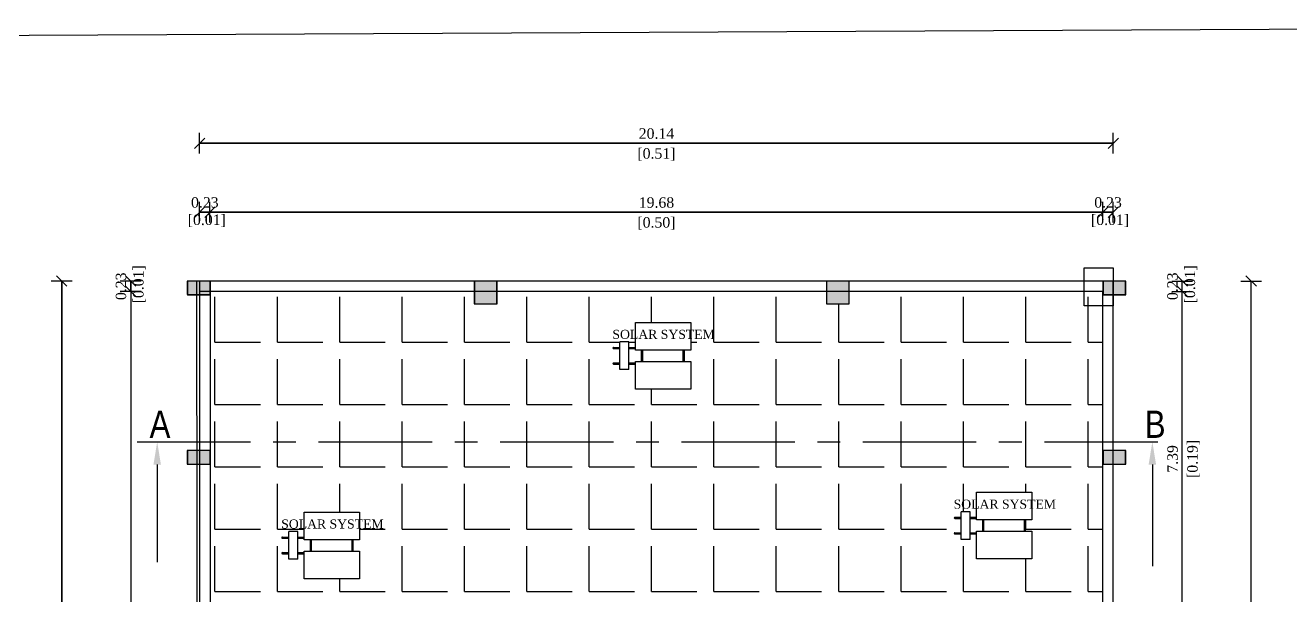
# Model space of a CAD drawing. Header units: metres. Extents: x 789 to 1127, y 8 to 183.
# Drawn here: x 938.64 to 966.54, y 87.19 to 99.77 of the extents above; entities that cross this region are included whole.
import ezdxf
from ezdxf import colors
from ezdxf.entities.mleader import LeaderData, LeaderLine
from ezdxf.math import Vec2, Vec3

# ---------------------------------------------------------------- set-up
doc = ezdxf.new("R2010")
doc.units = ezdxf.units.M
doc.header["$MEASUREMENT"] = 0
doc.header["$PDMODE"] = 96
doc.linetypes.add('CENTER', pattern=[2, 1.25, -0.25, 0.25, -0.25])
for name, color, linetype in [('BLK_1_FLR_4_ROOF_AREA', 54, 'Continuous'), ('ED', 30, 'Continuous'), ('T E X T', 7, 'Continuous'), ('TEXT1', 7, 'Continuous'), ('W A L L', 125, 'Continuous')]:
    doc.layers.add(name, color=color, linetype=linetype)
doc.styles.get("Standard").update_dxf_attribs({"font": 'BOOKOS.TTF'})
doc.styles.add('swc', font='swissc.ttf', dxfattribs={"height": 250})
doc.dimstyles.new('STANDARD$0', dxfattribs={"dimtxt": 7, "dimasz": 3, "dimexe": 3, "dimexo": 1, "dimgap": 1.5, "dimtad": 1, "dimdec": 1, "dimzin": 1, "dimdsep": 46, "dimlunit": 4, "dimtxsty": 'Standard', "dimblk": 'OBLIQUE', "dimcen": 0.09375, "dimdle": 1, "dimclrd": 8, "dimclre": 8, "dimclrt": 7, "dimadec": 1, "dimazin": 0, "dimtfac": 1, "dimtdec": 1, "dimtix": 1, "dimtmove": 2, "dimatfit": 3, "dimldrblk": 'ARCHTICK', "dimfxl": 0, "dimfrac": 2, "dimtolj": 1, "dimtzin": 0, "dimarcsym": 0})

# ---------------------------------------------------------------- blocks, each defined once
blk = doc.blocks.new('_Oblique')
at = {"color": 0, "linetype": 'ByBlock', "lineweight": -2}
blk.add_line((-0.5, -0.5), (0.5, 0.5), dxfattribs=at)
blk = doc.blocks.new('*D295')
at = {"layer": 'Defpoints', "color": 0}
for p in [(962.153, 93.899), (964.15, 93.899), (962.31, 86.512)]:
    blk.add_point(p, dxfattribs=at)
at = {"layer": 'ED', "color": 0, "lineweight": -2}
for p, q in [((963.92, 93.899), (964.38, 93.899)), ((964.15, 86.512), (964.15, 93.899)), ((963.92, 86.512), (964.38, 86.512))]:
    blk.add_line(p, q, dxfattribs=at)
at = {"layer": 'ED', "color": 0, "lineweight": -2, "xscale": 0.23, "yscale": 0.23, "zscale": 0.23}
for p, rotation in [((964.15, 93.899), 90), ((964.15, 86.512), 270)]:
    blk.add_blockref('_Oblique', p, dxfattribs=dict(at, rotation=rotation))
at = {"layer": 'ED', "color": 0, "char_height": 0.23, "attachment_point": 5, "rotation": 90}
for s, insert in [('\\A1;7.39', (963.939, 90.206)), ('\\A1;[0.19]', (964.399, 90.206))]:
    blk.add_mtext(s, dxfattribs=dict(at, insert=insert))
blk = doc.blocks.new('*D298')
at = {"layer": 'Defpoints', "color": 0}
for p in [(940.968, 94.127), (942.488, 94.127), (942.488, 93.899)]:
    blk.add_point(p, dxfattribs=at)
at = {"layer": 'ED', "color": 0, "lineweight": -2}
for p, q in [((941.198, 94.127), (940.738, 94.127)), ((940.968, 93.899), (940.968, 94.127)), ((941.198, 93.899), (940.738, 93.899))]:
    blk.add_line(p, q, dxfattribs=at)
at = {"layer": 'ED', "color": 0, "lineweight": -2, "xscale": 0.23, "yscale": 0.23, "zscale": 0.23}
for p, rotation in [((940.968, 94.127), 90), ((940.968, 93.899), 270)]:
    blk.add_blockref('_Oblique', p, dxfattribs=dict(at, rotation=rotation))
at = {"layer": 'ED', "color": 0, "insert": (940.968, 94.013), "char_height": 0.23, "attachment_point": 5, "rotation": 90}
blk.add_mtext('\\A1;0.23\\P [0.01]', dxfattribs=at)
blk = doc.blocks.new('*D404')
at = {"layer": 'Defpoints', "color": 0}
for p in [(939.448, 94.127), (940.968, 94.127), (940.968, 40.787)]:
    blk.add_point(p, dxfattribs=at)
at = {"layer": 'ED', "color": 0, "lineweight": -2}
for p, q in [((939.678, 94.127), (939.218, 94.127)), ((939.448, 40.787), (939.448, 94.127)), ((939.678, 40.787), (939.218, 40.787))]:
    blk.add_line(p, q, dxfattribs=at)
at = {"layer": 'ED', "color": 0, "lineweight": -2, "xscale": 0.23, "yscale": 0.23, "zscale": 0.23}
for p, rotation in [((939.448, 94.127), 90), ((939.448, 40.787), 270)]:
    blk.add_blockref('_Oblique', p, dxfattribs=dict(at, rotation=rotation))
at = {"layer": 'ED', "color": 0, "char_height": 0.23, "attachment_point": 5, "rotation": 90}
for s, insert in [('\\A1;53.34', (939.237, 67.457)), ('\\A1;[1.35]', (939.697, 67.457))]:
    blk.add_mtext(s, dxfattribs=dict(at, insert=insert))
blk = doc.blocks.new('*D290')
at = {"layer": 'Defpoints', "color": 0}
for p in [(942.716, 95.647), (942.488, 94.127), (942.716, 94.127)]:
    blk.add_point(p, dxfattribs=at)
at = {"layer": 'ED', "color": 0, "lineweight": -2}
for p, q in [((942.488, 95.417), (942.488, 95.877)), ((942.716, 95.417), (942.716, 95.877)), ((942.488, 95.647), (942.716, 95.647))]:
    blk.add_line(p, q, dxfattribs=at)
at = {"layer": 'ED', "color": 0, "lineweight": -2, "xscale": 0.23, "yscale": 0.23, "zscale": 0.23, "rotation": 180}
blk.add_blockref('_Oblique', (942.488, 95.647), dxfattribs=at)
at = {"layer": 'ED', "color": 0, "lineweight": -2, "xscale": 0.23, "yscale": 0.23, "zscale": 0.23}
blk.add_blockref('_Oblique', (942.716, 95.647), dxfattribs=at)
at = {"layer": 'ED', "color": 0, "insert": (942.602, 95.647), "char_height": 0.23, "attachment_point": 5}
blk.add_mtext('\\A1;0.23\\P [0.01]', dxfattribs=at)
blk = doc.blocks.new('*D405')
at = {"layer": 'Defpoints', "color": 0}
for p in [(962.401, 95.647), (962.401, 93.899), (942.716, 93.296)]:
    blk.add_point(p, dxfattribs=at)
at = {"layer": 'ED', "color": 0, "lineweight": -2}
for p, q in [((942.716, 95.417), (942.716, 95.877)), ((962.401, 95.417), (962.401, 95.877)), ((942.716, 95.647), (962.401, 95.647))]:
    blk.add_line(p, q, dxfattribs=at)
at = {"layer": 'ED', "color": 0, "lineweight": -2, "xscale": 0.23, "yscale": 0.23, "zscale": 0.23, "rotation": 180}
blk.add_blockref('_Oblique', (942.716, 95.647), dxfattribs=at)
at = {"layer": 'ED', "color": 0, "lineweight": -2, "xscale": 0.23, "yscale": 0.23, "zscale": 0.23}
blk.add_blockref('_Oblique', (962.401, 95.647), dxfattribs=at)
at = {"layer": 'ED', "color": 0, "char_height": 0.23, "attachment_point": 5}
for s, insert in [('\\A1;19.68', (952.559, 95.857)), ('\\A1;[0.50]', (952.559, 95.398))]:
    blk.add_mtext(s, dxfattribs=dict(at, insert=insert))
blk = doc.blocks.new('*D406')
at = {"layer": 'Defpoints', "color": 0}
for p in [(962.63, 95.647), (962.63, 94.127), (962.401, 93.899)]:
    blk.add_point(p, dxfattribs=at)
at = {"layer": 'ED', "color": 0, "lineweight": -2}
for p, q in [((962.401, 95.417), (962.401, 95.877)), ((962.63, 95.417), (962.63, 95.877)), ((962.401, 95.647), (962.63, 95.647))]:
    blk.add_line(p, q, dxfattribs=at)
at = {"layer": 'ED', "color": 0, "lineweight": -2, "xscale": 0.23, "yscale": 0.23, "zscale": 0.23, "rotation": 180}
blk.add_blockref('_Oblique', (962.401, 95.647), dxfattribs=at)
at = {"layer": 'ED', "color": 0, "lineweight": -2, "xscale": 0.23, "yscale": 0.23, "zscale": 0.23}
blk.add_blockref('_Oblique', (962.63, 95.647), dxfattribs=at)
at = {"layer": 'ED', "color": 0, "insert": (962.515, 95.647), "char_height": 0.23, "attachment_point": 5}
blk.add_mtext('\\A1;0.23\\P [0.01]', dxfattribs=at)
blk = doc.blocks.new('*D407')
at = {"layer": 'Defpoints', "color": 0}
for p in [(962.63, 97.167), (942.488, 94.127), (962.63, 94.127)]:
    blk.add_point(p, dxfattribs=at)
at = {"layer": 'ED', "color": 0, "lineweight": -2}
for p, q in [((942.488, 96.937), (942.488, 97.397)), ((962.63, 96.937), (962.63, 97.397)), ((942.488, 97.167), (962.63, 97.167))]:
    blk.add_line(p, q, dxfattribs=at)
at = {"layer": 'ED', "color": 0, "lineweight": -2, "xscale": 0.23, "yscale": 0.23, "zscale": 0.23, "rotation": 180}
blk.add_blockref('_Oblique', (942.488, 97.167), dxfattribs=at)
at = {"layer": 'ED', "color": 0, "lineweight": -2, "xscale": 0.23, "yscale": 0.23, "zscale": 0.23}
blk.add_blockref('_Oblique', (962.63, 97.167), dxfattribs=at)
at = {"layer": 'ED', "color": 0, "char_height": 0.23, "attachment_point": 5}
for s, insert in [('\\A1;20.14', (952.559, 97.378)), ('\\A1;[0.51]', (952.559, 96.918))]:
    blk.add_mtext(s, dxfattribs=dict(at, insert=insert))
blk = doc.blocks.new('*D293')
at = {"layer": 'Defpoints', "color": 0}
for p in [(962.382, 94.127), (964.15, 94.127), (962.153, 93.899)]:
    blk.add_point(p, dxfattribs=at)
at = {"layer": 'ED', "color": 0, "lineweight": -2}
for p, q in [((963.92, 94.127), (964.38, 94.127)), ((964.15, 93.899), (964.15, 94.127)), ((963.92, 93.899), (964.38, 93.899))]:
    blk.add_line(p, q, dxfattribs=at)
at = {"layer": 'ED', "color": 0, "lineweight": -2, "xscale": 0.23, "yscale": 0.23, "zscale": 0.23}
for p, rotation in [((964.15, 94.127), 90), ((964.15, 93.899), 270)]:
    blk.add_blockref('_Oblique', p, dxfattribs=dict(at, rotation=rotation))
at = {"layer": 'ED', "color": 0, "insert": (964.15, 94.013), "char_height": 0.23, "attachment_point": 5, "rotation": 90}
blk.add_mtext('\\A1;0.23\\P [0.01]', dxfattribs=at)
blk = doc.blocks.new('*D410')
at = {"layer": 'Defpoints', "color": 0}
for p in [(964.15, 94.127), (965.67, 94.127), (964.15, 40.787)]:
    blk.add_point(p, dxfattribs=at)
at = {"layer": 'ED', "color": 0, "lineweight": -2}
for p, q in [((965.44, 94.127), (965.9, 94.127)), ((965.67, 40.787), (965.67, 94.127)), ((965.44, 40.787), (965.9, 40.787))]:
    blk.add_line(p, q, dxfattribs=at)
at = {"layer": 'ED', "color": 0, "lineweight": -2, "xscale": 0.23, "yscale": 0.23, "zscale": 0.23}
for p, rotation in [((965.67, 94.127), 90), ((965.67, 40.787), 270)]:
    blk.add_blockref('_Oblique', p, dxfattribs=dict(at, rotation=rotation))
at = {"layer": 'ED', "color": 0, "char_height": 0.23, "attachment_point": 5, "rotation": 90}
for s, insert in [('\\A1;53.34', (965.459, 67.457)), ('\\A1;[1.35]', (965.919, 67.457))]:
    blk.add_mtext(s, dxfattribs=dict(at, insert=insert))
blk = doc.blocks.new('*D414')
at = {"layer": 'Defpoints', "color": 0}
for p in [(943.481, 93.899), (940.968, 45.817), (943.481, 45.817)]:
    blk.add_point(p, dxfattribs=at)
at = {"layer": 'ED', "color": 0, "lineweight": -2}
for p, q in [((941.198, 93.899), (940.738, 93.899)), ((940.968, 93.899), (940.968, 45.817)), ((941.198, 45.817), (940.738, 45.817))]:
    blk.add_line(p, q, dxfattribs=at)
at = {"layer": 'ED', "color": 0, "lineweight": -2, "xscale": 0.23, "yscale": 0.23, "zscale": 0.23}
for p, rotation in [((940.968, 93.899), 90), ((940.968, 45.817), 270)]:
    blk.add_blockref('_Oblique', p, dxfattribs=dict(at, rotation=rotation))
at = {"layer": 'ED', "color": 0, "char_height": 0.23, "attachment_point": 5, "rotation": 90}
for s, insert in [('\\A1;48.08', (940.759, 69.858)), ('\\A1;[1.22]', (941.217, 69.858))]:
    blk.add_mtext(s, dxfattribs=dict(at, insert=insert))
blk = doc.blocks.new('45')
h = blk.add_hatch(color=143)
h.dxf.hatch_style = 1
h.paths.add_polyline_path([(11205.452, -3161.162), (11205.952, -3161.162), (11205.952, -3160.862), (11205.452, -3160.862)])
h = blk.add_hatch(color=85)
h.dxf.hatch_style = 1
h.paths.add_polyline_path([(11211.776, -3161.362), (11212.276, -3161.362), (11212.276, -3160.862), (11211.776, -3160.862)])
h = blk.add_hatch(color=85)
h.dxf.hatch_style = 1
h.paths.add_polyline_path([(11219.54, -3161.362), (11220.04, -3161.362), (11220.04, -3160.862), (11219.54, -3160.862)])
h = blk.add_hatch(color=143)
h.dxf.hatch_style = 1
h.paths.add_polyline_path([(11225.636, -3161.162), (11226.136, -3161.162), (11226.136, -3160.862), (11225.636, -3160.862)])
h = blk.add_hatch(color=143)
h.dxf.hatch_style = 1
h.paths.add_polyline_path([(11205.452, -3164.898), (11205.952, -3164.898), (11205.952, -3164.598), (11205.452, -3164.598)])
h = blk.add_hatch(color=143)
h.dxf.hatch_style = 1
h.paths.add_polyline_path([(11225.636, -3164.898), (11226.136, -3164.898), (11226.136, -3164.598), (11225.636, -3164.598)])
for points in [[(11205.452, -3161.162), (11205.952, -3161.162), (11205.952, -3160.862), (11205.452, -3160.862)], [(11211.776, -3161.362), (11212.276, -3161.362), (11212.276, -3160.862), (11211.776, -3160.862)], [(11219.54, -3161.362), (11220.04, -3161.362), (11220.04, -3160.862), (11219.54, -3160.862)], [(11225.636, -3161.162), (11226.136, -3161.162), (11226.136, -3160.862), (11225.636, -3160.862)], [(11205.452, -3164.898), (11205.952, -3164.898), (11205.952, -3164.598), (11205.452, -3164.598)], [(11225.636, -3164.898), (11226.136, -3164.898), (11226.136, -3164.598), (11225.636, -3164.598)]]:
    blk.add_lwpolyline(points, close=True)
blk = doc.blocks.new('369')
h = blk.add_hatch(color=143)
h.dxf.hatch_style = 1
h.paths.add_polyline_path([(11109.904, -3158.259), (11110.404, -3158.259), (11110.404, -3157.959), (11109.904, -3157.959)])
h = blk.add_hatch(color=85)
h.dxf.hatch_style = 1
h.paths.add_polyline_path([(11116.229, -3158.459), (11116.729, -3158.459), (11116.729, -3157.959), (11116.229, -3157.959)])
h = blk.add_hatch(color=85)
h.dxf.hatch_style = 1
h.paths.add_polyline_path([(11123.993, -3158.459), (11124.493, -3158.459), (11124.493, -3157.959), (11123.993, -3157.959)])
h = blk.add_hatch(color=143)
h.dxf.hatch_style = 1
h.paths.add_polyline_path([(11130.089, -3158.259), (11130.589, -3158.259), (11130.589, -3157.959), (11130.089, -3157.959)])
h = blk.add_hatch(color=143)
h.dxf.hatch_style = 1
h.paths.add_polyline_path([(11109.904, -3161.995), (11110.404, -3161.995), (11110.404, -3161.696), (11109.904, -3161.696)])
h = blk.add_hatch(color=143)
h.dxf.hatch_style = 1
h.paths.add_polyline_path([(11130.089, -3161.995), (11130.589, -3161.995), (11130.589, -3161.696), (11130.089, -3161.696)])
for points in [[(11109.904, -3158.259), (11110.404, -3158.259), (11110.404, -3157.959), (11109.904, -3157.959)], [(11116.229, -3158.459), (11116.729, -3158.459), (11116.729, -3157.959), (11116.229, -3157.959)], [(11123.993, -3158.459), (11124.493, -3158.459), (11124.493, -3157.959), (11123.993, -3157.959)], [(11130.089, -3158.259), (11130.589, -3158.259), (11130.589, -3157.959), (11130.089, -3157.959)], [(11109.904, -3161.995), (11110.404, -3161.995), (11110.404, -3161.696), (11109.904, -3161.696)], [(11130.089, -3161.995), (11130.589, -3161.995), (11130.589, -3161.696), (11130.089, -3161.696)]]:
    blk.add_lwpolyline(points, close=True)

msp = doc.modelspace()

# ---------------------------------------------------------------- hatches: boundary and pattern name
h = msp.add_hatch(color=256)
h.dxf.hatch_style = 1
h.paths.add_polyline_path([(942.21635, 93.82888), (942.71635, 93.82888), (942.71635, 94.12885), (942.21635, 94.12885)])
h = msp.add_hatch(color=256)
h.dxf.hatch_style = 1
h.paths.add_polyline_path([(948.54072, 93.62885), (949.04072, 93.62885), (949.04072, 94.12885), (948.54072, 94.12885)])
h = msp.add_hatch(color=256)
h.dxf.hatch_style = 1
h.paths.add_polyline_path([(956.30512, 93.62885), (956.80512, 93.62885), (956.80512, 94.12885), (956.30512, 94.12885)])
h = msp.add_hatch(color=256)
h.dxf.hatch_style = 1
h.paths.add_polyline_path([(962.40112, 93.82888), (962.90112, 93.82888), (962.90112, 94.12885), (962.40112, 94.12885)])
at = {"lineweight": -2, "ltscale": 0.5}
h = msp.add_hatch(dxfattribs=at)
h.set_pattern_fill('ANGLE', color=256, scale=5)
h.set_pattern_definition([(0, (-10512.2999, 3266.2811), (0, 1.375), [1, -0.375]), (90, (-10512.2999, 3266.2811), (-1.375, 1e-16), [1, -0.375])])
h.paths.add_polyline_path([(962.40112, 76.37287), (962.40112, 78.20167), (962.40112, 78.50164), (962.40112, 81.55447), (956.80535, 81.55447), (956.80535, 81.48309), (956.30535, 81.48309), (956.30535, 81.78307), (956.30512, 81.78307), (955.69512, 81.78307), (955.69512, 83.92583), (956.30535, 83.92583), (956.30535, 86.35507), (956.30535, 86.85507), (956.80535, 86.85507), (956.80535, 86.51218), (962.40112, 86.51218), (962.40112, 90.58265), (942.71635, 90.58265), (942.71635, 53.74147), (942.48775, 53.74147), (942.48775, 49.96474), (942.71635, 49.96474), (944.67635, 49.94667), (944.67635, 45.81667), (948.44026, 45.81667), (948.44026, 45.88804), (949.04072, 45.88804), (949.04072, 45.58807), (949.65072, 45.58807), (949.65072, 43.4453), (949.04072, 43.4453), (949.04072, 41.01607), (956.30512, 41.01607), (956.30512, 41.08605), (956.90557, 41.08605), (962.40112, 41.01886), (962.40112, 41.08605), (962.40112, 62.19484), (962.62972, 62.19484), (962.62972, 65.97157), (962.40112, 65.97157)])
h.paths.add_polyline_path([(954.27312, 64.19725), (951.07979, 64.19725), (951.07272, 78.27025), (951.07272, 81.71171), (951.70361, 81.71171), (951.70361, 82.32171), (953.62301, 82.32171), (953.62301, 81.71171), (954.27312, 81.71171), (954.27312, 81.48311), (954.27312, 78.27025)], flags=16)
h.paths.add_polyline_path([(954.27312, 78.27025), (954.04452, 78.27025), (954.04452, 64.42585), (951.30132, 64.42585), (951.30132, 78.27025), (954.04452, 78.27025), (954.04452, 78.49982), (954.04412, 78.50025), (951.30132, 78.50025), (951.30132, 81.48311), (952.67304, 79.99133), (954.04541, 81.48311), (954.04412, 81.48311), (954.04412, 78.50025), (954.27312, 78.50025)], flags=0)
h.paths.add_polyline_path([(951.30132, 78.27025), (954.04452, 78.27025), (952.67469, 71.33912)], flags=0)
h.paths.add_polyline_path([(959.11449, 61.55939), (960.33449, 61.55939), (960.33449, 60.94939), (960.19675, 60.94939), (960.19675, 60.70049), (960.33449, 60.70049), (960.33449, 60.09049), (959.11449, 60.09049), (959.11449, 60.64042), (958.97283, 60.64042), (958.97283, 60.51994), (958.77588, 60.51994), (958.77588, 60.64042), (958.63421, 60.64042, -1), (958.63421, 60.66583), (958.77588, 60.66583), (958.77588, 60.98404), (958.63421, 60.98404, -1), (958.63421, 61.00946), (958.77588, 61.00946), (958.77588, 61.12994), (958.97283, 61.12994), (958.97283, 61.00946), (959.11449, 61.00946)], flags=16)
h.paths.add_polyline_path([(954.27312, 62.19484), (954.27312, 46.70046), (954.27312, 46.46138), (954.04452, 46.46138), (953.62301, 46.46138), (953.62301, 45.85138), (951.70361, 45.85138), (951.70361, 46.46138), (951.07272, 46.46138), (951.07272, 46.69138), (951.07272, 62.19484)], flags=16)
h.paths.add_polyline_path([(954.04452, 49.89338), (954.04414, 49.89338), (954.04413, 49.89198), (954.04452, 49.89198)], flags=0)
h.paths.add_polyline_path([(954.04452, 61.96474), (951.30131, 49.89334), (951.30132, 49.89198), (951.30132, 61.96624)], flags=0)
h.paths.add_polyline_path([(949.04072, 70.04827), (948.44026, 70.04827), (948.44026, 70.34824), (949.04072, 70.34824)], flags=16)
h.paths.add_polyline_path([(956.80512, 78.20167), (956.30512, 78.20167), (956.30512, 78.50164), (956.80512, 78.50164)], flags=16)
h.paths.add_polyline_path([(946.54293, 65.0616), (946.54293, 64.4516), (946.40518, 64.4516), (946.40518, 64.2027), (946.54293, 64.2027), (946.54293, 63.5927), (945.32293, 63.5927), (945.32293, 64.14263), (945.18126, 64.14263), (945.18126, 64.02215), (944.98432, 64.02215), (944.98432, 64.14263), (944.84265, 64.14263, -1), (944.84265, 64.16805), (944.98432, 64.16805), (944.98432, 64.48626), (944.84265, 64.48626, -1), (944.84265, 64.51167), (944.98432, 64.51167), (944.98432, 64.63215), (945.18126, 64.63215), (945.18126, 64.51167), (945.32293, 64.51167), (945.32293, 65.0616)], flags=16)
h.paths.add_polyline_path([(959.01832, 78.96477), (959.01832, 79.5147), (958.87665, 79.5147), (958.87665, 79.39422), (958.67971, 79.39422), (958.67971, 79.5147), (958.53804, 79.5147, -1), (958.53804, 79.54012), (958.67971, 79.54012), (958.67971, 79.85833), (958.53804, 79.85833, -1), (958.53804, 79.88374), (958.67971, 79.88374), (958.67971, 80.00422), (958.87665, 80.00422), (958.87665, 79.88374), (959.01832, 79.88374), (959.01832, 80.43367), (960.23832, 80.43367), (960.23832, 79.82367), (960.10057, 79.82367), (960.10057, 79.57477), (960.23832, 79.57477), (960.23832, 78.96477)], flags=16)
h.paths.add_polyline_path([(949.04072, 58.11814), (949.04072, 57.81817), (948.44026, 57.81817), (948.44026, 58.11814)], flags=16)
h.paths.add_polyline_path([(945.48609, 64.4516), (945.48609, 64.2027), (945.47338, 64.32715), (945.47338, 64.2027)], flags=0)
h.paths.add_polyline_path([(946.42846, 78.71828), (945.20846, 78.71828), (945.20846, 79.26821), (945.0668, 79.26821), (945.0668, 79.14773), (944.86985, 79.14773), (944.86985, 79.26821), (944.72818, 79.26821, -1), (944.72818, 79.29363), (944.86985, 79.29363), (944.86985, 79.61184), (944.72818, 79.61184, -1), (944.72818, 79.63725), (944.86985, 79.63725), (944.86985, 79.75773), (945.0668, 79.75773), (945.0668, 79.63725), (945.20846, 79.63725), (945.20846, 80.18718), (946.42846, 80.18718), (946.42846, 79.57718), (946.29072, 79.57718), (946.29072, 79.32828), (946.42846, 79.32828)], flags=16)
h.paths.add_polyline_path([(945.53458, 54.53974), (945.53458, 53.92974), (945.39683, 53.92974), (945.39683, 53.68084), (945.53458, 53.68084), (945.53458, 53.07084), (944.31458, 53.07084), (944.31458, 53.62077), (944.17291, 53.62077), (944.17291, 53.50029), (943.97597, 53.50029), (943.97597, 53.62077), (943.8343, 53.62077, -1), (943.8343, 53.64619), (943.97597, 53.64619), (943.97597, 53.96439), (943.8343, 53.96439, -1), (943.8343, 53.98981), (943.97597, 53.98981), (943.97597, 54.11029), (944.17291, 54.11029), (944.17291, 53.98981), (944.31458, 53.98981), (944.31458, 54.53974)], flags=16)
h.paths.add_polyline_path([(954.04312, 46.69399), (954.04552, 46.69138), (954.04312, 46.69138), (954.04312, 46.69399), (952.67444, 48.18246), (951.30272, 46.69138), (951.30272, 49.67423), (951.3127, 49.66338), (954.03682, 49.66338), (954.04312, 49.67022)], flags=0)
h.paths.add_polyline_path([(959.6155, 88.00221), (959.6155, 88.55214), (959.47383, 88.55214), (959.47383, 88.43166), (959.27689, 88.43166), (959.27689, 88.55214), (959.13522, 88.55214, -1), (959.13522, 88.57755), (959.27689, 88.57755), (959.27689, 88.89576), (959.13522, 88.89576, -1), (959.13522, 88.92118), (959.27689, 88.92118), (959.27689, 89.04166), (959.47383, 89.04166), (959.47383, 88.92118), (959.6155, 88.92118), (959.6155, 89.47111), (960.8355, 89.47111), (960.8355, 88.86111), (960.69776, 88.86111), (960.69776, 88.61221), (960.8355, 88.61221), (960.8355, 88.00221)], flags=16)
h.paths.add_polyline_path([(949.04095, 86.35507), (948.54095, 86.35507), (948.54095, 86.85507), (949.04095, 86.85507)], flags=16)
h.paths.add_polyline_path([(956.90557, 45.88804), (956.90557, 45.58807), (956.30512, 45.58807), (956.30512, 45.88804)], flags=16)
h.paths.add_polyline_path([(946.01162, 87.56507), (944.79162, 87.56507), (944.79162, 88.115), (944.64996, 88.115), (944.64996, 87.99452), (944.45301, 87.99452), (944.45301, 88.115), (944.31134, 88.115, -1), (944.31134, 88.14042), (944.45301, 88.14042), (944.45301, 88.45863), (944.31134, 88.45863, -1), (944.31134, 88.48404), (944.45301, 88.48404), (944.45301, 88.60452), (944.64996, 88.60452), (944.64996, 88.48404), (944.79162, 88.48404), (944.79162, 89.03397), (946.01162, 89.03397), (946.01162, 88.42397), (945.87388, 88.42397), (945.87388, 88.17507), (946.01162, 88.17507)], flags=16)
h.paths.add_polyline_path([(959.31939, 43.55081), (960.53939, 43.55081), (960.53939, 42.94081), (960.40164, 42.94081), (960.40164, 42.69191), (960.53939, 42.69191), (960.53939, 42.08191), (959.31939, 42.08191), (959.31939, 42.63184), (959.17772, 42.63184), (959.17772, 42.51136), (958.98077, 42.51136), (958.98077, 42.63184), (958.83911, 42.63184, -1), (958.83911, 42.65726), (958.98077, 42.65726), (958.98077, 42.97546), (958.83911, 42.97546, -1), (958.83911, 43.00088), (958.98077, 43.00088), (958.98077, 43.12136), (959.17772, 43.12136), (959.17772, 43.00088), (959.31939, 43.00088)], flags=16)
h.paths.add_polyline_path([(962.40112, 93.89887), (956.80512, 93.89887), (956.80512, 93.62885), (956.30512, 93.62885), (956.30512, 93.89887), (949.04072, 93.89887), (949.04072, 93.62885), (948.54072, 93.62885), (948.54072, 93.89887), (942.71635, 93.89887), (942.71635, 93.82888), (942.71635, 90.58265), (962.40112, 90.58265)])
h.paths.add_polyline_path([(953.31336, 91.74625), (952.09336, 91.74625), (952.09336, 92.29618), (951.95169, 92.29618), (951.95169, 92.1757), (951.75475, 92.1757), (951.75475, 92.29618), (951.61308, 92.29618, -1), (951.61308, 92.32159), (951.75475, 92.32159), (951.75475, 92.6398), (951.61308, 92.6398, -1), (951.61308, 92.66522), (951.75475, 92.66522), (951.75475, 92.7857), (951.95169, 92.7857), (951.95169, 92.66522), (952.09336, 92.66522), (952.09336, 93.21515), (953.31336, 93.21515), (953.31336, 92.60515), (953.17562, 92.60515), (953.17562, 92.35625), (953.31336, 92.35625)], flags=16)
h.paths.add_polyline_path([(954.92094, 52.34819), (954.92058, 54.92471), (954.42949, 54.92464), (954.42985, 52.34812)], flags=24)
h.paths.add_polyline_path([(950.61869, 65.10913), (950.61815, 68.9693), (950.12706, 68.96923), (950.1276, 65.10906)], flags=24)
h.paths.add_polyline_path([(950.61869, 51.52916), (950.61815, 55.38933), (950.12706, 55.38926), (950.1276, 51.52909)], flags=24)
h.paths.add_polyline_path([(952.50503, 71.22975), (952.50503, 74.05373), (951.75132, 74.05373), (951.75132, 71.22975)], flags=8)
h.paths.add_polyline_path([(952.50503, 55.54036), (952.50503, 58.36434), (951.75132, 58.36434), (951.75132, 55.54036)], flags=8)
h.paths.add_polyline_path([(942.71734, 49.65545), (945.88706, 47.6448), (946.05541, 47.91019), (942.88569, 49.92084)], flags=25)
h.paths.add_polyline_path([(942.94784, 49.82848), (946.0112, 47.8853), (946.22716, 48.22575), (943.1638, 50.16893)], flags=25)
h.paths.add_polyline_path([(942.31847, 48.58639), (944.74847, 47.04497), (944.91681, 47.31036), (942.48681, 48.85177)], flags=9)
h.paths.add_polyline_path([(942.38167, 47.45932), (944.71091, 45.98182), (944.92687, 46.32227), (942.59763, 47.79978)], flags=9)
h.paths.add_polyline_path([(944.23482, 88.61623), (946.54412, 88.61623), (946.54412, 88.92294), (944.23482, 88.92294)], flags=24)
h.paths.add_polyline_path([(959.05869, 89.05337), (961.36799, 89.05337), (961.36799, 89.36007), (959.05869, 89.36007)], flags=24)
h.paths.add_polyline_path([(958.46151, 80.01593), (960.77081, 80.01593), (960.77081, 80.32264), (958.46151, 80.32264)], flags=24)
h.paths.add_polyline_path([(944.65166, 79.76944), (946.96096, 79.76944), (946.96096, 80.07615), (944.65166, 80.07615)], flags=24)
h.paths.add_polyline_path([(944.76612, 64.64386), (947.07542, 64.64386), (947.07542, 64.95057), (944.76612, 64.95057)], flags=24)
h.paths.add_polyline_path([(958.76258, 43.13307), (961.07188, 43.13307), (961.07188, 43.43978), (958.76258, 43.43978)], flags=24)
h.paths.add_polyline_path([(958.55769, 61.14165), (960.86699, 61.14165), (960.86699, 61.44835), (958.55769, 61.44835)], flags=24)
h.paths.add_polyline_path([(943.75777, 54.122), (946.06707, 54.122), (946.06707, 54.42871), (943.75777, 54.42871)], flags=24)
h.paths.add_polyline_path([(952.29532, 46.24151), (953.00398, 46.24151), (953.00398, 46.85972), (952.29532, 46.85972)], flags=8)
h.paths.add_polyline_path([(952.29532, 81.25742), (953.00398, 81.25742), (953.00398, 81.87563), (952.29532, 81.87563)], flags=8)
h.paths.add_polyline_path([(951.57895, 79.47431), (953.87275, 79.47431), (953.87275, 80.59375), (951.57895, 80.59375)], flags=8)
h.paths.add_polyline_path([(951.5848, 47.6264), (953.8786, 47.6264), (953.8786, 48.74584), (951.5848, 48.74584)], flags=8)
h.paths.add_polyline_path([(951.53655, 92.79741), (953.84585, 92.79741), (953.84585, 93.10411), (951.53655, 93.10411)], flags=24)
h = msp.add_hatch(color=256)
h.dxf.hatch_style = 1
h.paths.add_polyline_path([(942.21635, 90.09008), (942.71635, 90.09008), (942.71635, 90.39005), (942.21635, 90.39005)])
h = msp.add_hatch(color=256)
h.dxf.hatch_style = 1
h.paths.add_polyline_path([(962.40112, 90.09008), (962.90112, 90.09008), (962.90112, 90.39005), (962.40112, 90.39005)])

# ---------------------------------------------------------------- linework, layer by layer
at = {"lineweight": -3, "ltscale": 0.5}
msp.add_lwpolyline([(962.62972, 93.58287), (961.98505, 93.58287), (961.98505, 94.41581), (962.62972, 94.41581)], close=True, dxfattribs=at)
at = {"ltscale": 0.006}
for centre in [(951.61308, 92.65251), (951.61308, 92.30889), (959.13522, 88.90847), (944.31134, 88.47134), (959.13522, 88.56484), (944.31134, 88.12771)]:
    msp.add_arc(centre, 0.01271, 90, 270, dxfattribs=at)
at = {"layer": 'BLK_1_FLR_4_ROOF_AREA', "color": 54}
msp.add_lwpolyline([(962.62972, 94.12885), (942.41582, 94.12885), (942.48775, 40.78608), (962.62972, 40.78608)], close=True, dxfattribs=at)
at = {"layer": 'TEXT1', "color": 12}
msp.add_lwpolyline([(985.81404, 99.7669), (908.34527, 99.39811), (908.34527, 33.14967), (985.81404, 33.14967)], close=True, dxfattribs=at)
at = {"layer": 'W A L L'}
for p, q in [((962.62972, 97.16747), (942.48775, 97.16747)), ((962.62972, 95.64747), (942.48775, 95.64747)), ((939.44775, 94.12747), (939.44775, 40.78747)), ((940.96775, 94.12747), (940.96775, 40.78747)), ((942.71635, 94.12885), (942.21635, 94.12885)), ((942.21635, 94.12885), (942.21635, 93.82888)), ((962.62972, 94.12747), (942.48775, 94.12747)), ((962.62972, 94.12747), (942.48775, 94.12747)), ((942.48775, 94.12747), (942.48775, 40.78747)), ((942.71635, 93.82888), (942.71635, 94.12885)), ((942.71635, 94.12747), (942.71635, 52.31653)), ((949.04072, 94.12885), (948.54072, 94.12885)), ((948.54072, 94.12885), (948.54072, 93.62885)), ((949.04072, 93.62885), (949.04072, 94.12885)), ((956.80512, 94.12885), (956.30512, 94.12885)), ((956.30512, 94.12885), (956.30512, 93.62885)), ((956.80512, 93.62885), (956.80512, 94.12885)), ((962.90112, 94.12885), (962.40112, 94.12885)), ((962.40112, 94.12885), (962.40112, 93.82888)), ((962.62972, 40.78747), (962.62972, 94.12747)), ((962.90112, 93.82888), (962.90112, 94.12885)), ((964.14972, 40.78747), (964.14972, 94.12747)), ((965.66972, 40.78747), (965.66972, 94.12747)), ((942.21635, 93.82888), (942.71635, 93.82888)), ((962.40112, 93.89887), (942.48775, 93.89887)), ((962.40112, 78.43027), (962.40112, 93.89887)), ((962.40112, 93.82888), (962.90112, 93.82888)), ((948.54072, 93.62885), (949.04072, 93.62885)), ((956.30512, 93.62885), (956.80512, 93.62885)), ((942.71635, 90.39005), (942.21635, 90.39005)), ((942.21635, 90.39005), (942.21635, 90.09008)), ((942.71635, 90.09008), (942.71635, 90.39005)), ((962.90112, 90.39005), (962.40112, 90.39005)), ((962.40112, 90.39005), (962.40112, 90.09008)), ((962.90112, 90.09008), (962.90112, 90.39005)), ((942.21635, 90.09008), (942.71635, 90.09008)), ((962.40112, 90.09008), (962.90112, 90.09008))]:
    msp.add_line(p, q, dxfattribs=at)
at = {"layer": 'W A L L', "ltscale": 0.006}
for p, q in [((952.09336, 92.60515), (952.09336, 93.21515)), ((952.09336, 93.21515), (953.31336, 93.21515)), ((953.31336, 93.21515), (953.31336, 92.60515)), ((951.61308, 92.66522), (951.75475, 92.66522)), ((951.61308, 92.65251), (951.75475, 92.65251)), ((951.61308, 92.6398), (951.75475, 92.6398)), ((951.95169, 92.7857), (951.75475, 92.7857)), ((951.75475, 92.1757), (951.75475, 92.7857)), ((951.95169, 92.1757), (951.95169, 92.7857)), ((951.95169, 92.66522), (952.09336, 92.66522)), ((951.95169, 92.65251), (952.09336, 92.65251)), ((951.95169, 92.6398), (952.09336, 92.6398)), ((953.31336, 92.60515), (952.09336, 92.60515)), ((952.09336, 91.74625), (952.09336, 92.35625)), ((952.09336, 92.35625), (953.31336, 92.35625)), ((952.2311, 92.35625), (952.2311, 92.60515)), ((952.24381, 92.35625), (952.24381, 92.60515)), ((952.25652, 92.35625), (952.25652, 92.60515)), ((953.1502, 92.35625), (953.1502, 92.60515)), ((953.16291, 92.35625), (953.16291, 92.60515)), ((953.17562, 92.35625), (953.17562, 92.60515)), ((953.31336, 92.35625), (953.31336, 91.74625)), ((951.61308, 92.32159), (951.75475, 92.32159)), ((951.61308, 92.30889), (951.75475, 92.30889)), ((951.61308, 92.29618), (951.75475, 92.29618)), ((951.95169, 92.1757), (951.75475, 92.1757)), ((951.95169, 92.32159), (952.09336, 92.32159)), ((951.95169, 92.30889), (952.09336, 92.30889)), ((951.95169, 92.29618), (952.09336, 92.29618)), ((953.31336, 91.74625), (952.09336, 91.74625)), ((959.6155, 88.86111), (959.6155, 89.47111)), ((959.6155, 89.47111), (960.8355, 89.47111)), ((960.8355, 89.47111), (960.8355, 88.86111)), ((944.79162, 88.42397), (944.79162, 89.03397)), ((944.79162, 89.03397), (946.01162, 89.03397)), ((946.01162, 89.03397), (946.01162, 88.42397)), ((959.47383, 89.04166), (959.27689, 89.04166)), ((959.27689, 88.43166), (959.27689, 89.04166)), ((959.47383, 88.43166), (959.47383, 89.04166)), ((959.13522, 88.92118), (959.27689, 88.92118)), ((959.13522, 88.90847), (959.27689, 88.90847)), ((959.13522, 88.89576), (959.27689, 88.89576)), ((959.47383, 88.92118), (959.6155, 88.92118)), ((959.47383, 88.90847), (959.6155, 88.90847)), ((959.47383, 88.89576), (959.6155, 88.89576)), ((960.8355, 88.86111), (959.6155, 88.86111)), ((959.75324, 88.61221), (959.75324, 88.86111)), ((959.76595, 88.61221), (959.76595, 88.86111)), ((959.77866, 88.61221), (959.77866, 88.86111)), ((960.67234, 88.61221), (960.67234, 88.86111)), ((960.68505, 88.61221), (960.68505, 88.86111)), ((960.69776, 88.61221), (960.69776, 88.86111)), ((944.31134, 88.48404), (944.45301, 88.48404)), ((944.31134, 88.47134), (944.45301, 88.47134)), ((944.31134, 88.45863), (944.45301, 88.45863)), ((944.64996, 88.60452), (944.45301, 88.60452)), ((944.45301, 87.99452), (944.45301, 88.60452)), ((944.64996, 87.99452), (944.64996, 88.60452)), ((944.64996, 88.48404), (944.79162, 88.48404)), ((944.64996, 88.47134), (944.79162, 88.47134)), ((944.64996, 88.45863), (944.79162, 88.45863)), ((959.13522, 88.57755), (959.27689, 88.57755)), ((959.13522, 88.56484), (959.27689, 88.56484)), ((959.13522, 88.55214), (959.27689, 88.55214)), ((959.47383, 88.57755), (959.6155, 88.57755)), ((959.47383, 88.56484), (959.6155, 88.56484)), ((959.47383, 88.55214), (959.6155, 88.55214)), ((959.6155, 88.00221), (959.6155, 88.61221)), ((959.6155, 88.61221), (960.8355, 88.61221)), ((960.8355, 88.61221), (960.8355, 88.00221)), ((946.01162, 88.42397), (944.79162, 88.42397)), ((944.79162, 87.56507), (944.79162, 88.17507)), ((944.79162, 88.17507), (946.01162, 88.17507)), ((944.92937, 88.17507), (944.92937, 88.42397)), ((944.94207, 88.17507), (944.94207, 88.42397)), ((944.95478, 88.17507), (944.95478, 88.42397)), ((945.84846, 88.17507), (945.84846, 88.42397)), ((945.86117, 88.17507), (945.86117, 88.42397)), ((945.87388, 88.17507), (945.87388, 88.42397)), ((946.01162, 88.17507), (946.01162, 87.56507)), ((959.47383, 88.43166), (959.27689, 88.43166)), ((944.31134, 88.14042), (944.45301, 88.14042)), ((944.31134, 88.12771), (944.45301, 88.12771)), ((944.31134, 88.115), (944.45301, 88.115)), ((944.64996, 87.99452), (944.45301, 87.99452)), ((944.64996, 88.14042), (944.79162, 88.14042)), ((944.64996, 88.12771), (944.79162, 88.12771)), ((944.64996, 88.115), (944.79162, 88.115)), ((960.8355, 88.00221), (959.6155, 88.00221)), ((946.01162, 87.56507), (944.79162, 87.56507))]:
    msp.add_line(p, q, dxfattribs=at)
at = {"layer": 'W A L L', "linetype": 'CENTER', "ltscale": 2}
msp.add_line((941.11068, 90.58265), (963.74465, 90.58265), dxfattribs=at)

# ---------------------------------------------------------------- block references
at = {"lineweight": -3}
for name, p in [('45', (-10263.23227, 3254.98962)), ('369', (-10167.68477, 3252.08695))]:
    msp.add_blockref(name, p, dxfattribs=at)

# ---------------------------------------------------------------- texts
at = {"layer": 'T E X T', "lineweight": -2, "ltscale": 0.9, "char_height": 0.6, "attachment_point": 5, "style": 'swc'}
for s, insert in [('\\A1;A', (941.61355, 90.97019)), ('\\A1;B', (963.5532, 90.97019))]:
    msp.add_mtext(s, dxfattribs=dict(at, insert=insert))
at = {"layer": 'TEXT1'}
for p in [(951.58767, 92.853), (959.10981, 89.10895), (944.28593, 88.67182)]:
    msp.add_text('SOLAR SYSTEM', height=0.2, dxfattribs=at).set_placement(p)

# ---------------------------------------------------------------- dimensions: what is measured, and where the dimension line sits
at = {"layer": 'ED'}
for base, p1, p2, picture, middle in [((962.62972, 97.16747), (942.48775, 94.12747), (962.62972, 94.12747), '*D407', (952.55874, 97.16747)), ((962.40112, 95.64747), (942.71635, 93.29554), (962.40112, 93.89887), '*D405', (952.55874, 95.64747))]:
    dim = msp.add_linear_dim(base=base, p1=p1, p2=p2, dimstyle='STANDARD$0', override={"dimscale": 1, "dimtxt": 0.23, "dimasz": 0.23, "dimexe": 0.23, "dimexo": 0.23, "dimgap": 0.09, "dimdec": 2, "dimlunit": 2, "dimpost": '\\X', "dimsah": 0, "dimcen": 0.09, "dimdle": 0, "dimclrd": 0, "dimclre": 0, "dimclrt": 0, "dimtfac": 1, "dimtdec": 2, "dimtix": 0, "dimtofl": 0, "dimfxl": 0.23, "dimfxlon": 1, "dimfrac": 0}, dxfattribs=at)
    dim.commit()
    dim.dimension.update_dxf_attribs({"geometry": picture, "text_midpoint": middle})
for base, p1, p2, picture, middle in [((942.71635, 95.64747), (942.48775, 94.12747), (942.71635, 94.12747), '*D290', (942.60205, 95.64747)), ((962.62972, 95.64747), (962.40112, 93.89887), (962.62972, 94.12747), '*D406', (962.51542, 95.64747))]:
    dim = msp.add_linear_dim(base=base, p1=p1, p2=p2, dimstyle='STANDARD$0', override={"dimscale": 1, "dimtxt": 0.23, "dimasz": 0.23, "dimexe": 0.23, "dimexo": 0.23, "dimgap": 0.09, "dimdec": 2, "dimlunit": 2, "dimpost": '\\X', "dimsah": 0, "dimcen": 0.09, "dimdle": 0, "dimclrd": 0, "dimclre": 0, "dimclrt": 0, "dimtfac": 1, "dimtdec": 2, "dimtix": 0, "dimtofl": 0, "dimfxl": 0.23, "dimfxlon": 1, "dimfrac": 0}, dxfattribs=at)
    dim.commit()
    dim.dimension.update_dxf_attribs({"geometry": picture, "text_midpoint": middle, "dimtype": 160})
for base, p1, p2, picture, middle in [((940.96775, 94.12747), (942.48775, 93.89887), (942.48775, 94.12747), '*D298', (940.96775, 94.01317)), ((964.14972, 94.12747), (962.15333, 93.89887), (962.38193, 94.12747), '*D293', (964.14972, 94.01317))]:
    dim = msp.add_linear_dim(base=base, p1=p1, p2=p2, angle=270, dimstyle='STANDARD$0', override={"dimscale": 1, "dimtxt": 0.23, "dimasz": 0.23, "dimexe": 0.23, "dimexo": 0.23, "dimgap": 0.09, "dimdec": 2, "dimlunit": 2, "dimpost": '\\X', "dimsah": 0, "dimcen": 0.09, "dimdle": 0, "dimclrd": 0, "dimclre": 0, "dimclrt": 0, "dimtfac": 1, "dimtdec": 2, "dimtix": 0, "dimtofl": 0, "dimfxl": 0.23, "dimfxlon": 1, "dimfrac": 0}, dxfattribs=at)
    dim.commit()
    dim.dimension.update_dxf_attribs({"geometry": picture, "text_midpoint": middle, "dimtype": 160})
for base, p1, p2, angle, picture, middle in [((939.44775, 94.12747), (940.96775, 40.78747), (940.96775, 94.12747), 270, '*D404', (939.44775, 67.45747)), ((940.96775, 45.81667), (943.48068, 93.89887), (943.48068, 45.81667), 90, '*D414', (940.96775, 69.85777)), ((964.14972, 93.89887), (962.30957, 86.51218), (962.15333, 93.89887), 270, '*D295', (964.14972, 90.20552)), ((965.66972, 94.12747), (964.14972, 40.78747), (964.14972, 94.12747), 270, '*D410', (965.66972, 67.45747))]:
    dim = msp.add_linear_dim(base=base, p1=p1, p2=p2, angle=angle, dimstyle='STANDARD$0', override={"dimscale": 1, "dimtxt": 0.23, "dimasz": 0.23, "dimexe": 0.23, "dimexo": 0.23, "dimgap": 0.09, "dimdec": 2, "dimlunit": 2, "dimpost": '\\X', "dimsah": 0, "dimcen": 0.09, "dimdle": 0, "dimclrd": 0, "dimclre": 0, "dimclrt": 0, "dimtfac": 1, "dimtdec": 2, "dimtix": 0, "dimtofl": 0, "dimfxl": 0.23, "dimfxlon": 1, "dimfrac": 0}, dxfattribs=at)
    dim.commit()
    dim.dimension.update_dxf_attribs({"geometry": picture, "text_midpoint": middle})

# ---------------------------------------------------------------- leaders
at = {"lineweight": -2, "ltscale": 0.1}
ml = msp.add_multileader_mtext('Standard', dxfattribs=at)
ml.set_content('', color=256)
ml.set_leader_properties()
ml.build(insert=Vec2(0, 0))
ml.multileader.update_dxf_attribs({"text_right_attachment_type": 6, "dogleg_length": 0.000255, "arrow_head_size": 0.5})
ctx = ml.context
ctx.base_point, ctx.char_height, ctx.arrow_head_size, ctx.landing_gap_size, ctx.plane_origin = Vec3(941.55209, 88.02153), 0.18, 0.5, 0, Vec3(941.55209, 90.58265)
ctx.right_attachment = 6
notes = []
notes.append((ctx, [(1, (1, 1, 0), (941.55183, 87.93153), (1, 0), 0.000255, [(0, [(941.55209, 90.58265)], 0, [])])]))
ctx.mtext.insert, ctx.mtext.flow_direction = Vec3(941.55209, 89.37153), 5
ml = msp.add_multileader_mtext('Standard', dxfattribs=at)
ml.set_content('', color=256)
ml.set_leader_properties()
ml.build(insert=Vec2(0, 0))
ml.multileader.update_dxf_attribs({"text_right_attachment_type": 6, "dogleg_length": 0.000255, "arrow_head_size": 0.5})
ctx = ml.context
ctx.base_point, ctx.char_height, ctx.arrow_head_size, ctx.landing_gap_size, ctx.plane_origin = Vec3(963.49174, 87.93153), 0.18, 0.5, 0, Vec3(963.49174, 90.58265)
ctx.right_attachment = 6
notes.append((ctx, [(1, (1, 1, 0), (963.49148, 87.84153), (1, 0), 0.000255, [(0, [(963.49174, 90.58265)], 0, [])])]))
ctx.mtext.insert, ctx.mtext.flow_direction = Vec3(963.49174, 89.37153), 5
for ctx, leaders in notes:
    for number, flags, end, landing, length, lines in leaders:
        leader = LeaderData()
        leader.index, (leader.has_last_leader_line, leader.has_dogleg_vector, leader.attachment_direction) = number, flags
        leader.last_leader_point, leader.dogleg_vector, leader.dogleg_length = Vec3(end), Vec3(landing), length
        for number, points, colour, breaks in lines:
            line = LeaderLine()
            line.index, line.vertices, line.color, line.breaks = number, Vec3.list(points), colors.encode_raw_color(colour), breaks
            leader.lines.append(line)
        ctx.leaders.append(leader)

doc.saveas('drawing.dxf')
